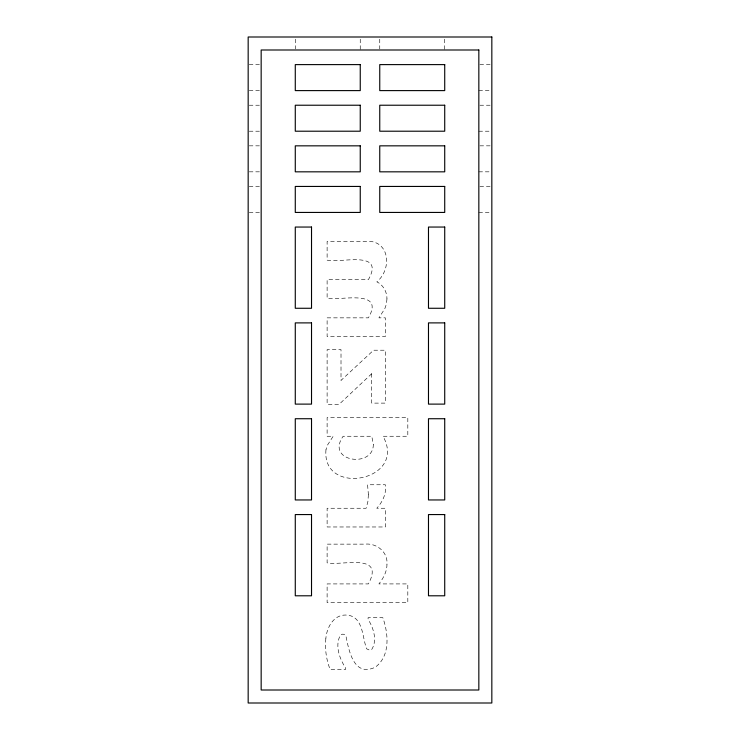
<?xml version="1.0" encoding="UTF-8"?>
<svg xmlns="http://www.w3.org/2000/svg" width="740" height="740" viewBox="0 0 740 740"><rect width="100%" height="100%" fill="white"/><g stroke="black" fill="none" stroke-linecap="round" stroke-linejoin="round"><path stroke-width="0.56" stroke-dasharray="3.7 2.78" d="M249.25 64.611L261.164 64.611M479.918 64.611L490.75 64.611M249.25 90.604L260.082 90.604M478.835 90.604L490.75 90.604M249.25 105.228L261.164 105.228M479.918 105.228L490.75 105.228M249.25 131.211L260.082 131.211M478.835 131.211L490.75 131.211M249.25 145.835L261.164 145.835M479.918 145.835L490.75 145.835M249.25 171.828L260.082 171.828M478.835 171.828L490.75 171.828M249.25 186.443L261.164 186.443M479.918 186.443L490.75 186.443M249.25 212.436L260.082 212.436M478.835 212.436L490.75 212.436M444.721 39.165L444.721 49.996M379.75 39.165L379.75 48.914M360.25 39.165L360.25 49.996M295.279 39.165L295.279 48.914M325.85 638.62C324.786 649.119 326.294 659.729 330.17 669.543L345.525 669.543L345.525 667.832C339.457 658.637 334.536 644.891 340.687 634.781L342.777 634.125L344.609 634.513L345.867 635.679C348.91 650.534 353.544 677.211 375.106 667.295C390.526 656.269 388.482 633.495 382.821 617.678L368.085 617.678L368.085 619.288C373.432 627.871 377.529 640.146 371.767 649.424L369.75 650.201L366.587 648.795C362.026 636.631 363.368 615.329 345.58 615.033C333.315 614.931 326.654 627.862 325.85 638.62M368.4 494.635L367.882 501.674L366.115 508.251L327.117 508.251L327.117 526.973L385.355 526.973L385.355 508.251L376.799 508.251C382.589 501.924 386.678 493.478 385.355 484.755L367.567 484.755L368.4 494.635M373.321 444.379C373.589 468.531 325.119 461.714 343.147 436.258L371.767 436.258L373.321 444.379M325.97 449.791C321.632 497.252 407.805 480.824 383.024 436.258L407.814 436.258L407.814 417.536L327.117 417.536L327.117 436.258L333.185 436.258L327.376 445.267L325.97 449.791M386.964 564.185C387.048 571.576 383.357 578.245 378.926 583.916L407.814 583.916L407.814 602.638L327.117 602.638L327.117 583.916L368.4 583.916C385.235 552.512 342 565.934 327.117 562.863L327.117 544.14L365.024 544.14C376.632 542.901 388.038 552.059 386.964 564.185M386.964 298.895L386.437 303.992L384.837 308.636L378.926 317.849L385.355 317.849L385.355 336.58L327.117 336.58L327.117 317.849L368.4 317.849C385.485 288.397 339.725 300.949 327.117 298.35L327.117 279.627L368.4 279.627C385.559 249.417 339.993 263.532 327.117 260.129L327.117 241.407L365.024 241.407C389.619 238.937 392.644 268.703 376.854 281.848C383.264 285.002 387.02 291.847 386.964 298.895M371.721 373.7L339.096 404.364L327.117 404.364L327.117 349.641L341.011 349.641L341.011 380.406L373.589 350.214L385.355 350.214L385.355 403.115L371.721 403.115L371.721 373.7"/><path stroke-width="1.11" d="M491.832 37L248.168 37L248.168 703L491.832 703L491.832 37M478.835 49.996L261.164 49.996L261.164 690.004L478.835 690.004L478.835 49.996M360.25 64.611L295.279 64.611L295.279 90.604L360.25 90.604L360.25 64.611M444.721 64.611L379.75 64.611L379.75 90.604L444.721 90.604L444.721 64.611M360.25 105.228L295.279 105.228L295.279 131.211L360.25 131.211L360.25 105.228M444.721 105.228L379.75 105.228L379.75 131.211L444.721 131.211L444.721 105.228M360.25 145.835L295.279 145.835L295.279 171.828L360.25 171.828L360.25 145.835M444.721 145.835L379.75 145.835L379.75 171.828L444.721 171.828L444.721 145.835M360.25 186.443L295.279 186.443L295.279 212.436L360.25 212.436L360.25 186.443M444.721 186.443L379.75 186.443L379.75 212.436L444.721 212.436L444.721 186.443M311.522 227.051L295.279 227.051L295.279 308.275L311.522 308.275L311.522 227.051M444.721 227.051L428.479 227.051L428.479 308.275L444.721 308.275L444.721 227.051M311.522 322.89L295.279 322.89L295.279 404.114L311.522 404.114L311.522 322.89M444.721 322.89L428.479 322.89L428.479 404.114L444.721 404.114L444.721 322.89M311.522 418.729L295.279 418.729L295.279 499.953L311.522 499.953L311.522 418.729M444.721 418.729L428.479 418.729L428.479 499.953L444.721 499.953L444.721 418.729M311.522 514.568L295.279 514.568L295.279 595.793L311.522 595.793L311.522 514.568M444.721 514.568L428.479 514.568L428.479 595.793L444.721 595.793L444.721 514.568"/></g></svg>
